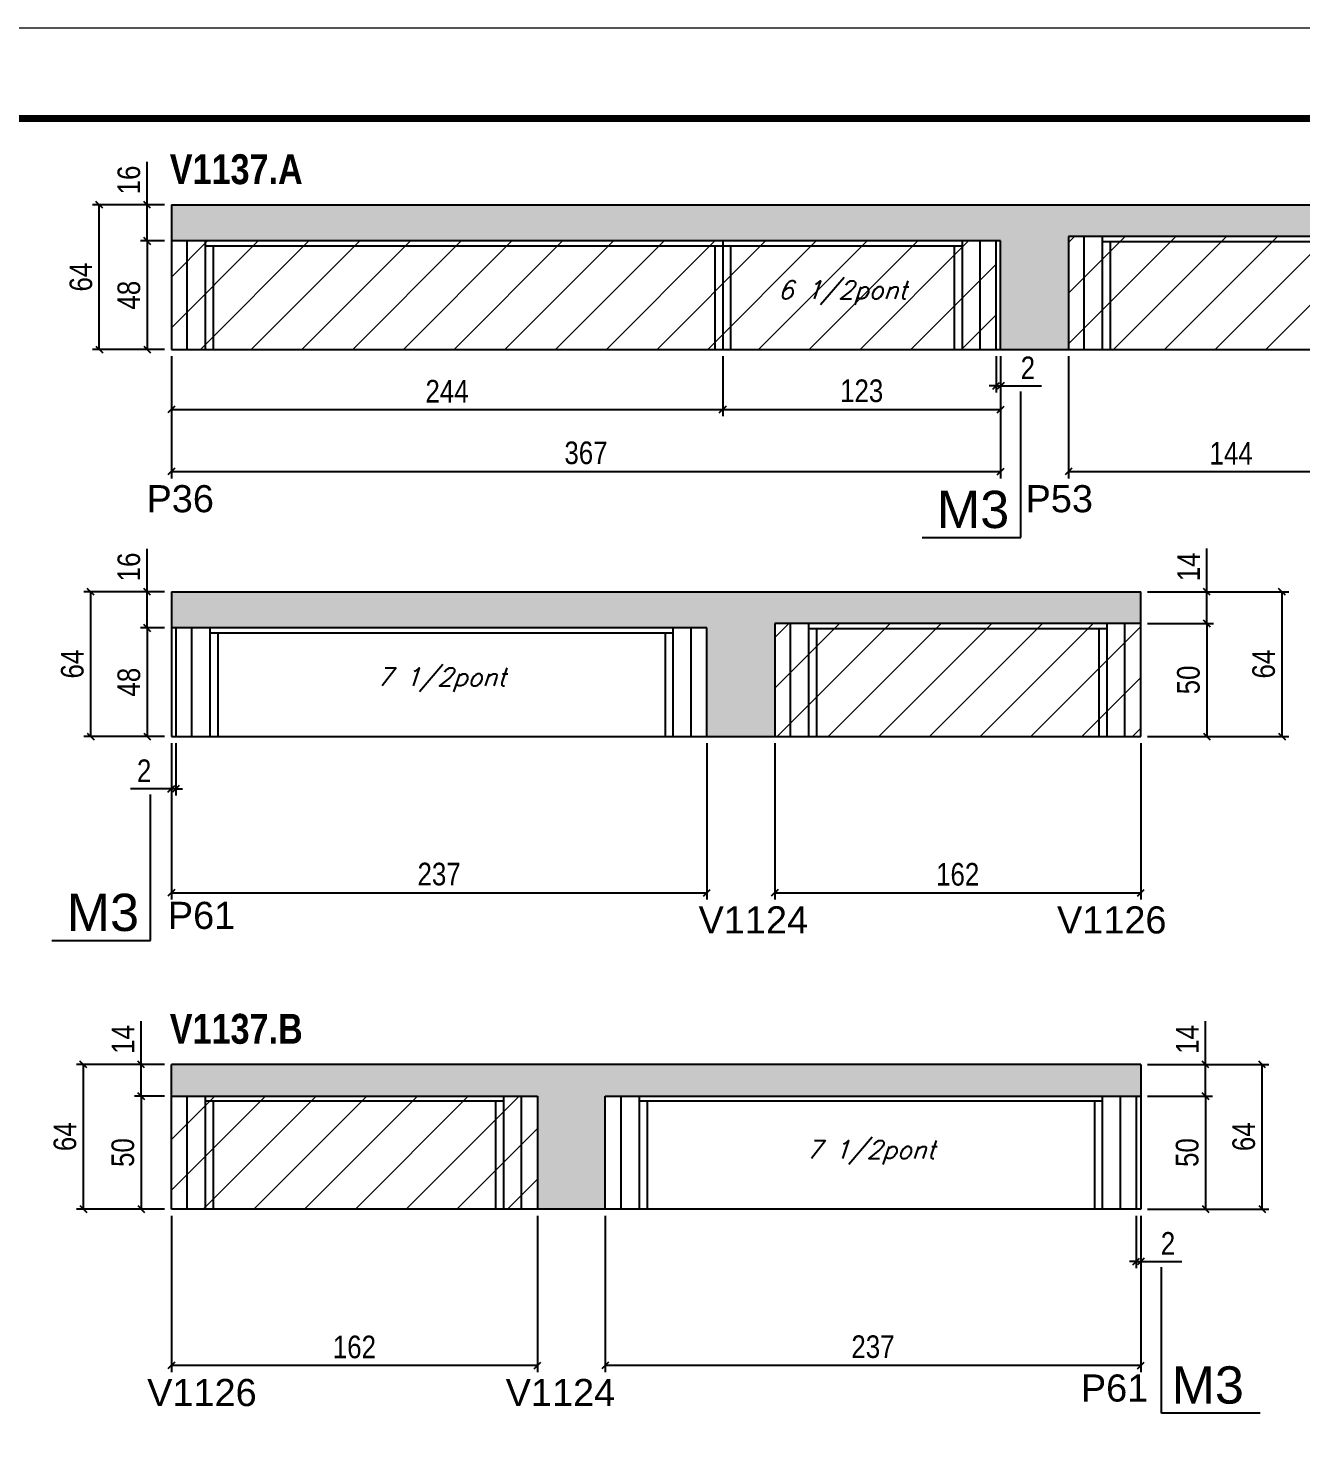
# Model space of a CAD drawing. Extents: x 3309 to 9563, y -2522 to 14608.
# Drawn here: x 3722 to 4285, y 7093 to 7716 of the extents above; entities that cross this region are included whole.
import ezdxf

# ---------------------------------------------------------------- set-up
doc = ezdxf.new("R2010")
doc.units = 0
doc.linetypes.add('DASHED', pattern=[0.75, 0.5, -0.25])
for name, color, linetype in [('5', 5, 'Continuous'), ('COTA', 241, 'Continuous'), ('NOMENCLATURA', 7, 'Continuous'), ('Painéis', 200, 'Continuous'), ('SARR_2.2x7', 40, 'Continuous'), ('SARR_3.5x7', 81, 'Continuous'), ('texto', 7, 'Continuous')]:
    doc.layers.add(name, color=color, linetype=linetype)
for name, color, linetype, lineweight in [('Folhas', 255, 'Continuous', 9), ('Hachura', 251, 'Continuous', 9), ('SARRAFO DE PRESSAO', 251, 'DASHED', 9)]:
    doc.layers.add(name, color=color, linetype=linetype, lineweight=lineweight)
doc.styles.add('COTA TECNICA', font='techl___.ttf', dxfattribs={"height": 10})
doc.styles.add('Romans', font='romans.shx')
doc.styles.get("Standard").update_dxf_attribs({"font": 'arial.ttf'})
doc.styles.add('TECNICA', font='techb___.ttf', dxfattribs={"height": 10})
doc.dimstyles.new('PAINEL', dxfattribs={"dimtxt": 10, "dimasz": 3, "dimexe": 3, "dimexo": 3, "dimgap": 3, "dimtad": 1, "dimdec": 1, "dimzin": 12, "dimdsep": 46, "dimtxsty": 'COTA TECNICA', "dimblk1": 'OBLIQUE', "dimblk2": 'OBLIQUE', "dimsah": 1, "dimcen": 0.9, "dimclrd": 4, "dimclre": 4, "dimclrt": 240, "dimadec": 1, "dimazin": 3, "dimtfac": 1, "dimtdec": 1, "dimtmove": 0, "dimatfit": 3, "dimfxl": 1, "dimtolj": 1, "dimtzin": 12, "dimarcsym": 0})
pattern_1 = [(50, (-1598.5, 0), (5.46554, -0.4781726), [0.5715, -6.2865]), (355, (-1598.5, 0), (-1.0573026, 5.7317054), [0.4572, -5.0292175]), (100.451445, (-1598.0445, -0.04), (4.4082374, 5.2535326), [0.4857003, -5.3427073]), (46.1842, (-1598.5, 1.524), (8.132371, -1.26127), [0.85725, -9.42975]), (96.63556, (-1597.822, 1.419), (7.122124, 7.422784), [0.728551, -8.014068]), (351.18415, (-1598.5, 1.524), (7.122124, 7.422784), [0.685799, -7.543792]), (21, (-1597.738, 1.143), (4.5484317, -3.067956), [0.5715, -6.2865]), (326, (-1597.738, 1.143), (1.854061, 5.525639), [0.4572, -5.0292]), (71.451445, (-1597.359, 0.8873), (6.4024926, 2.457683), [0.4857003, -5.342698]), (37.5, (-1598.5, 0), (0.0926581, 2.53665117), [0, -4.96824, 0, -5.1054, 0, -5.04825]), (7.5, (-1598.5, 0), (2.0045899, 3.00541724), [0, -2.91084, 0, -4.85394, 0, -1.92405]), (327.5, (-1600.1993, 0), (4.06771786, -0.1718623), [0, -1.905, 0, -5.9436, 0, -7.8867]), (317.5, (-1600.9613, 0), (4.4438754, 0.7627947), [0, -2.4765, 0, -3.94716, 0, -5.6007])]
pattern_2 = [(45, (-1598.5, 0), (-11.22532, 11.22532), [])]

# ---------------------------------------------------------------- blocks, each defined once
blk = doc.blocks.new('9999999999')
at = {"layer": 'Folhas'}
blk.add_lwpolyline([(98138.98, 34190.21), (99623.98, 34190.21), (99623.98, 35240.21), (98138.98, 35240.21)], close=True, dxfattribs=at)
at = {"layer": 'Folhas', "color": 30, "const_width": 3}
blk.add_lwpolyline([(98213.98, 34230.21), (99583.98, 34230.21), (99583.98, 35200.21), (98213.98, 35200.21)], close=True, dxfattribs=at)
blk = doc.blocks.new('_Oblique')
at = {"color": 0, "linetype": 'ByBlock', "lineweight": -2}
blk.add_line((-0.5, -0.5), (0.5, 0.5), dxfattribs=at)
blk = doc.blocks.new('*D860')
at = {"layer": 'COTA', "color": 4, "lineweight": -2, "transparency": 16777216}
for p, q in [((3785.1, 7571.22), (3785.1, 7517.15)), ((4152.1, 7571.22), (4152.1, 7517.15)), ((3785.1, 7520.15), (4152.1, 7520.15))]:
    blk.add_line(p, q, dxfattribs=at)
at = {"layer": 'Defpoints', "color": 0, "transparency": 16777216}
for p in [(3785.1, 7574.22), (4152.1, 7574.22), (4152.1, 7520.15)]:
    blk.add_point(p, dxfattribs=at)
at = {"layer": 'COTA', "color": 4, "lineweight": -2, "transparency": 16777216, "xscale": 3, "yscale": 3, "zscale": 3, "rotation": 180}
blk.add_blockref('_Oblique', (3785.1, 7520.15), dxfattribs=at)
at = {"layer": 'COTA', "color": 4, "lineweight": -2, "transparency": 16777216, "xscale": 3, "yscale": 3, "zscale": 3}
blk.add_blockref('_Oblique', (4152.1, 7520.15), dxfattribs=at)
at = {"layer": 'COTA', "color": 240, "transparency": 16777216, "insert": (3968.6, 7528.37), "char_height": 10, "attachment_point": 5, "style": 'COTA TECNICA'}
blk.add_mtext('\\A1;367', dxfattribs=at)
blk = doc.blocks.new('*D861')
at = {"layer": 'COTA', "color": 4, "lineweight": -2, "transparency": 16777216}
for p, q in [((4150.1, 7571.22), (4150.1, 7555.08)), ((4152.1, 7571.22), (4152.1, 7555.08)), ((4150.1, 7558.08), (4147.1, 7558.08)), ((4150.1, 7558.08), (4152.1, 7558.08)), ((4152.1, 7558.08), (4170.22, 7558.08))]:
    blk.add_line(p, q, dxfattribs=at)
at = {"layer": 'Defpoints', "color": 0, "transparency": 16777216}
for p in [(4150.1, 7574.22), (4152.1, 7574.22), (4152.1, 7558.08)]:
    blk.add_point(p, dxfattribs=at)
at = {"layer": 'COTA', "color": 4, "lineweight": -2, "transparency": 16777216, "xscale": 3, "yscale": 3, "zscale": 3}
blk.add_blockref('_Oblique', (4150.1, 7558.08), dxfattribs=at)
at = {"layer": 'COTA', "color": 4, "lineweight": -2, "transparency": 16777216, "xscale": 3, "yscale": 3, "zscale": 3, "rotation": 180}
blk.add_blockref('_Oblique', (4152.1, 7558.08), dxfattribs=at)
at = {"layer": 'COTA', "color": 240, "transparency": 16777216, "insert": (4164.16, 7566.08), "char_height": 10, "attachment_point": 5, "style": 'COTA TECNICA'}
blk.add_mtext('\\A1;2', dxfattribs=at)
blk = doc.blocks.new('*D862')
at = {"layer": 'COTA', "color": 4, "lineweight": -2, "transparency": 16777216}
for p, q in [((3785.1, 7571.22), (3785.1, 7544.63)), ((4029.1, 7571.22), (4029.1, 7544.63)), ((3785.1, 7547.63), (4029.1, 7547.63))]:
    blk.add_line(p, q, dxfattribs=at)
at = {"layer": 'Defpoints', "color": 0, "transparency": 16777216}
for p in [(3785.1, 7574.22), (4029.1, 7574.22), (4029.1, 7547.63)]:
    blk.add_point(p, dxfattribs=at)
at = {"layer": 'COTA', "color": 4, "lineweight": -2, "transparency": 16777216, "xscale": 3, "yscale": 3, "zscale": 3, "rotation": 180}
blk.add_blockref('_Oblique', (3785.1, 7547.63), dxfattribs=at)
at = {"layer": 'COTA', "color": 4, "lineweight": -2, "transparency": 16777216, "xscale": 3, "yscale": 3, "zscale": 3}
blk.add_blockref('_Oblique', (4029.1, 7547.63), dxfattribs=at)
at = {"layer": 'COTA', "color": 240, "transparency": 16777216, "insert": (3907.1, 7555.71), "char_height": 10, "attachment_point": 5, "style": 'COTA TECNICA'}
blk.add_mtext('\\A1;244', dxfattribs=at)
blk = doc.blocks.new('*D863')
at = {"layer": 'COTA', "color": 4, "lineweight": -2, "transparency": 16777216}
for p, q in [((4029.1, 7571.22), (4029.1, 7544.63)), ((4152.1, 7571.22), (4152.1, 7544.63)), ((4029.1, 7547.63), (4152.1, 7547.63))]:
    blk.add_line(p, q, dxfattribs=at)
at = {"layer": 'Defpoints', "color": 0, "transparency": 16777216}
for p in [(4029.1, 7574.22), (4152.1, 7574.22), (4152.1, 7547.63)]:
    blk.add_point(p, dxfattribs=at)
at = {"layer": 'COTA', "color": 4, "lineweight": -2, "transparency": 16777216, "xscale": 3, "yscale": 3, "zscale": 3, "rotation": 180}
blk.add_blockref('_Oblique', (4029.1, 7547.63), dxfattribs=at)
at = {"layer": 'COTA', "color": 4, "lineweight": -2, "transparency": 16777216, "xscale": 3, "yscale": 3, "zscale": 3}
blk.add_blockref('_Oblique', (4152.1, 7547.63), dxfattribs=at)
at = {"layer": 'COTA', "color": 240, "transparency": 16777216, "insert": (4090.6, 7555.85), "char_height": 10, "attachment_point": 5, "style": 'COTA TECNICA'}
blk.add_mtext('\\A1;123', dxfattribs=at)
blk = doc.blocks.new('*D880')
at = {"layer": 'COTA', "color": 4, "lineweight": -2, "transparency": 16777216}
for p, q in [((4182.1, 7571.22), (4182.1, 7517.15)), ((4326.1, 7571.22), (4326.1, 7517.15)), ((4182.1, 7520.15), (4326.1, 7520.15))]:
    blk.add_line(p, q, dxfattribs=at)
at = {"layer": 'Defpoints', "color": 0, "transparency": 16777216}
for p in [(4182.1, 7574.22), (4326.1, 7574.22), (4326.1, 7520.15)]:
    blk.add_point(p, dxfattribs=at)
at = {"layer": 'COTA', "color": 4, "lineweight": -2, "transparency": 16777216, "xscale": 3, "yscale": 3, "zscale": 3, "rotation": 180}
blk.add_blockref('_Oblique', (4182.1, 7520.15), dxfattribs=at)
at = {"layer": 'COTA', "color": 4, "lineweight": -2, "transparency": 16777216, "xscale": 3, "yscale": 3, "zscale": 3}
blk.add_blockref('_Oblique', (4326.1, 7520.15), dxfattribs=at)
at = {"layer": 'COTA', "color": 240, "transparency": 16777216, "insert": (4254.1, 7528.23), "char_height": 10, "attachment_point": 5, "style": 'COTA TECNICA'}
blk.add_mtext('\\A1;144', dxfattribs=at)
blk = doc.blocks.new('*D891')
at = {"layer": 'COTA', "color": 4, "lineweight": -2, "transparency": 16777216}
for p, q in [((3774.43, 7638.22), (3774.43, 7657.23)), ((3782.1, 7638.22), (3771.43, 7638.22)), ((3774.43, 7622.22), (3774.43, 7638.22)), ((3782.1, 7622.22), (3771.43, 7622.22))]:
    blk.add_line(p, q, dxfattribs=at)
at = {"layer": 'Defpoints', "color": 0, "transparency": 16777216}
for p in [(3774.43, 7638.22), (3785.1, 7638.22), (3785.1, 7622.22)]:
    blk.add_point(p, dxfattribs=at)
at = {"layer": 'COTA', "color": 4, "lineweight": -2, "transparency": 16777216, "xscale": 3, "yscale": 3, "zscale": 3}
for p, rotation in [((3774.43, 7638.22), 90), ((3774.43, 7622.22), 270)]:
    blk.add_blockref('_Oblique', p, dxfattribs=dict(at, rotation=rotation))
at = {"layer": 'COTA', "color": 240, "transparency": 16777216, "insert": (3766.33, 7649.22), "char_height": 10, "attachment_point": 5, "rotation": 90, "style": 'COTA TECNICA'}
blk.add_mtext('\\A1;16', dxfattribs=at)
blk = doc.blocks.new('*D898')
at = {"layer": 'COTA', "color": 4, "lineweight": -2, "transparency": 16777216}
for p, q in [((4052.1, 7399.92), (4052.1, 7330.71)), ((4214.1, 7399.92), (4214.1, 7330.71)), ((4052.1, 7333.71), (4214.1, 7333.71))]:
    blk.add_line(p, q, dxfattribs=at)
at = {"layer": 'Defpoints', "color": 0, "transparency": 16777216}
for p in [(4052.1, 7402.92), (4214.1, 7402.92), (4214.1, 7333.71)]:
    blk.add_point(p, dxfattribs=at)
at = {"layer": 'COTA', "color": 4, "lineweight": -2, "transparency": 16777216, "xscale": 3, "yscale": 3, "zscale": 3, "rotation": 180}
blk.add_blockref('_Oblique', (4052.1, 7333.71), dxfattribs=at)
at = {"layer": 'COTA', "color": 4, "lineweight": -2, "transparency": 16777216, "xscale": 3, "yscale": 3, "zscale": 3}
blk.add_blockref('_Oblique', (4214.1, 7333.71), dxfattribs=at)
at = {"layer": 'COTA', "color": 240, "transparency": 16777216, "insert": (4133.1, 7341.81), "char_height": 10, "attachment_point": 5, "style": 'COTA TECNICA'}
blk.add_mtext('\\A1;162', dxfattribs=at)
blk = doc.blocks.new('*D3010')
at = {"layer": 'COTA', "color": 4, "lineweight": -2, "transparency": 16777216}
for p, q in [((3782.1, 7622.22), (3771.43, 7622.22)), ((3774.43, 7622.22), (3774.43, 7574.22)), ((3782.1, 7574.22), (3771.43, 7574.22))]:
    blk.add_line(p, q, dxfattribs=at)
at = {"layer": 'Defpoints', "color": 0, "transparency": 16777216}
for p in [(3785.1, 7622.22), (3774.43, 7574.22), (3785.1, 7574.22)]:
    blk.add_point(p, dxfattribs=at)
at = {"layer": 'COTA', "color": 4, "lineweight": -2, "transparency": 16777216, "xscale": 3, "yscale": 3, "zscale": 3}
for p, rotation in [((3774.43, 7622.22), 90), ((3774.43, 7574.22), 270)]:
    blk.add_blockref('_Oblique', p, dxfattribs=dict(at, rotation=rotation))
at = {"layer": 'COTA', "color": 240, "transparency": 16777216, "insert": (3766.33, 7598.22), "char_height": 10, "attachment_point": 5, "rotation": 90, "style": 'COTA TECNICA'}
blk.add_mtext('\\A1;48', dxfattribs=at)
blk = doc.blocks.new('*D3011')
at = {"layer": 'COTA', "color": 4, "lineweight": -2, "transparency": 16777216}
for p, q in [((3785.1, 7399.92), (3785.1, 7330.71)), ((4022.1, 7399.92), (4022.1, 7330.71)), ((3785.1, 7333.71), (4022.1, 7333.71))]:
    blk.add_line(p, q, dxfattribs=at)
at = {"layer": 'Defpoints', "color": 0, "transparency": 16777216}
for p in [(3785.1, 7402.92), (4022.1, 7402.92), (4022.1, 7333.71)]:
    blk.add_point(p, dxfattribs=at)
at = {"layer": 'COTA', "color": 4, "lineweight": -2, "transparency": 16777216, "xscale": 3, "yscale": 3, "zscale": 3, "rotation": 180}
blk.add_blockref('_Oblique', (3785.1, 7333.71), dxfattribs=at)
at = {"layer": 'COTA', "color": 4, "lineweight": -2, "transparency": 16777216, "xscale": 3, "yscale": 3, "zscale": 3}
blk.add_blockref('_Oblique', (4022.1, 7333.71), dxfattribs=at)
at = {"layer": 'COTA', "color": 240, "transparency": 16777216, "insert": (3903.6, 7341.93), "char_height": 10, "attachment_point": 5, "style": 'COTA TECNICA'}
blk.add_mtext('\\A1;237', dxfattribs=at)
blk = doc.blocks.new('*D3013')
at = {"layer": 'COTA', "color": 4, "lineweight": -2, "transparency": 16777216}
for p, q in [((3782.1, 7450.92), (3771.43, 7450.92)), ((3774.43, 7450.92), (3774.43, 7402.92)), ((3782.1, 7402.92), (3771.43, 7402.92))]:
    blk.add_line(p, q, dxfattribs=at)
at = {"layer": 'Defpoints', "color": 0, "transparency": 16777216}
for p in [(3785.1, 7450.92), (3774.43, 7402.92), (3785.1, 7402.92)]:
    blk.add_point(p, dxfattribs=at)
at = {"layer": 'COTA', "color": 4, "lineweight": -2, "transparency": 16777216, "xscale": 3, "yscale": 3, "zscale": 3}
for p, rotation in [((3774.43, 7450.92), 90), ((3774.43, 7402.92), 270)]:
    blk.add_blockref('_Oblique', p, dxfattribs=dict(at, rotation=rotation))
at = {"layer": 'COTA', "color": 240, "transparency": 16777216, "insert": (3766.33, 7426.92), "char_height": 10, "attachment_point": 5, "rotation": 90, "style": 'COTA TECNICA'}
blk.add_mtext('\\A1;48', dxfattribs=at)
blk = doc.blocks.new('*D3014')
at = {"layer": 'COTA', "color": 4, "lineweight": -2, "transparency": 16777216}
for p, q in [((3774.43, 7466.92), (3774.43, 7485.93)), ((3782.1, 7466.92), (3771.43, 7466.92)), ((3774.43, 7450.92), (3774.43, 7466.92)), ((3782.1, 7450.92), (3771.43, 7450.92))]:
    blk.add_line(p, q, dxfattribs=at)
at = {"layer": 'Defpoints', "color": 0, "transparency": 16777216}
for p in [(3774.43, 7466.92), (3785.1, 7466.92), (3785.1, 7450.92)]:
    blk.add_point(p, dxfattribs=at)
at = {"layer": 'COTA', "color": 4, "lineweight": -2, "transparency": 16777216, "xscale": 3, "yscale": 3, "zscale": 3}
for p, rotation in [((3774.43, 7466.92), 90), ((3774.43, 7450.92), 270)]:
    blk.add_blockref('_Oblique', p, dxfattribs=dict(at, rotation=rotation))
at = {"layer": 'COTA', "color": 240, "transparency": 16777216, "insert": (3766.33, 7477.93), "char_height": 10, "attachment_point": 5, "rotation": 90, "style": 'COTA TECNICA'}
blk.add_mtext('\\A1;16', dxfattribs=at)
blk = doc.blocks.new('*D3015')
at = {"layer": 'COTA', "color": 4, "lineweight": -2, "transparency": 16777216}
for p, q in [((3782.1, 7638.22), (3750.22, 7638.22)), ((3753.22, 7574.22), (3753.22, 7638.22)), ((3782.1, 7574.22), (3750.22, 7574.22))]:
    blk.add_line(p, q, dxfattribs=at)
at = {"layer": 'Defpoints', "color": 0, "transparency": 16777216}
for p in [(3753.22, 7638.22), (3785.1, 7638.22), (3785.1, 7574.22)]:
    blk.add_point(p, dxfattribs=at)
at = {"layer": 'COTA', "color": 4, "lineweight": -2, "transparency": 16777216, "xscale": 3, "yscale": 3, "zscale": 3}
for p, rotation in [((3753.22, 7638.22), 90), ((3753.22, 7574.22), 270)]:
    blk.add_blockref('_Oblique', p, dxfattribs=dict(at, rotation=rotation))
at = {"layer": 'COTA', "color": 240, "transparency": 16777216, "insert": (3745.12, 7606.22), "char_height": 10, "attachment_point": 5, "rotation": 90, "style": 'COTA TECNICA'}
blk.add_mtext('\\A1;64', dxfattribs=at)
blk = doc.blocks.new('*D3016')
at = {"layer": 'COTA', "color": 4, "lineweight": -2, "transparency": 16777216}
for p, q in [((3782.1, 7466.92), (3746.41, 7466.92)), ((3749.41, 7402.92), (3749.41, 7466.92)), ((3782.1, 7402.92), (3746.41, 7402.92))]:
    blk.add_line(p, q, dxfattribs=at)
at = {"layer": 'Defpoints', "color": 0, "transparency": 16777216}
for p in [(3749.41, 7466.92), (3785.1, 7466.92), (3785.1, 7402.92)]:
    blk.add_point(p, dxfattribs=at)
at = {"layer": 'COTA', "color": 4, "lineweight": -2, "transparency": 16777216, "xscale": 3, "yscale": 3, "zscale": 3}
for p, rotation in [((3749.41, 7466.92), 90), ((3749.41, 7402.92), 270)]:
    blk.add_blockref('_Oblique', p, dxfattribs=dict(at, rotation=rotation))
at = {"layer": 'COTA', "color": 240, "transparency": 16777216, "insert": (3741.31, 7434.92), "char_height": 10, "attachment_point": 5, "rotation": 90, "style": 'COTA TECNICA'}
blk.add_mtext('\\A1;64', dxfattribs=at)
blk = doc.blocks.new('*D3017')
at = {"layer": 'COTA', "color": 4, "lineweight": -2, "transparency": 16777216}
for p, q in [((3785.1, 7399.92), (3785.1, 7376.72)), ((3787.1, 7399.92), (3787.1, 7376.72)), ((3785.1, 7379.72), (3766.99, 7379.72)), ((3787.1, 7379.72), (3785.1, 7379.72)), ((3787.1, 7379.72), (3790.1, 7379.72))]:
    blk.add_line(p, q, dxfattribs=at)
at = {"layer": 'Defpoints', "color": 0, "transparency": 16777216}
for p in [(3785.1, 7402.92), (3787.1, 7402.92), (3785.1, 7379.72)]:
    blk.add_point(p, dxfattribs=at)
at = {"layer": 'COTA', "color": 4, "lineweight": -2, "transparency": 16777216, "xscale": 3, "yscale": 3, "zscale": 3}
blk.add_blockref('_Oblique', (3785.1, 7379.72), dxfattribs=at)
at = {"layer": 'COTA', "color": 4, "lineweight": -2, "transparency": 16777216, "xscale": 3, "yscale": 3, "zscale": 3, "rotation": 180}
blk.add_blockref('_Oblique', (3787.1, 7379.72), dxfattribs=at)
at = {"layer": 'COTA', "color": 240, "transparency": 16777216, "insert": (3773.05, 7387.72), "char_height": 10, "attachment_point": 5, "style": 'COTA TECNICA'}
blk.add_mtext('\\A1;2', dxfattribs=at)
blk = doc.blocks.new('*D3018')
at = {"layer": 'COTA', "color": 4, "lineweight": -2, "transparency": 16777216}
for p, q in [((4217.1, 7452.92), (4246.36, 7452.92)), ((4243.36, 7452.92), (4243.36, 7402.92)), ((4217.1, 7402.92), (4246.36, 7402.92))]:
    blk.add_line(p, q, dxfattribs=at)
at = {"layer": 'Defpoints', "color": 0, "transparency": 16777216}
for p in [(4214.1, 7452.92), (4214.1, 7402.92), (4243.36, 7402.92)]:
    blk.add_point(p, dxfattribs=at)
at = {"layer": 'COTA', "color": 4, "lineweight": -2, "transparency": 16777216, "xscale": 3, "yscale": 3, "zscale": 3}
for p, rotation in [((4243.36, 7452.92), 90), ((4243.36, 7402.92), 270)]:
    blk.add_blockref('_Oblique', p, dxfattribs=dict(at, rotation=rotation))
at = {"layer": 'COTA', "color": 240, "transparency": 16777216, "insert": (4235.25, 7427.92), "char_height": 10, "attachment_point": 5, "rotation": 90, "style": 'COTA TECNICA'}
blk.add_mtext('\\A1;50', dxfattribs=at)
blk = doc.blocks.new('*D3019')
at = {"layer": 'COTA', "color": 4, "lineweight": -2, "transparency": 16777216}
for p, q in [((4243.36, 7466.92), (4243.36, 7486.04)), ((4217.1, 7466.92), (4246.36, 7466.92)), ((4243.36, 7452.92), (4243.36, 7466.92)), ((4217.1, 7452.92), (4246.36, 7452.92))]:
    blk.add_line(p, q, dxfattribs=at)
at = {"layer": 'Defpoints', "color": 0, "transparency": 16777216}
for p in [(4214.1, 7466.92), (4243.36, 7466.92), (4214.1, 7452.92)]:
    blk.add_point(p, dxfattribs=at)
at = {"layer": 'COTA', "color": 4, "lineweight": -2, "transparency": 16777216, "xscale": 3, "yscale": 3, "zscale": 3}
for p, rotation in [((4243.36, 7466.92), 90), ((4243.36, 7452.92), 270)]:
    blk.add_blockref('_Oblique', p, dxfattribs=dict(at, rotation=rotation))
at = {"layer": 'COTA', "color": 240, "transparency": 16777216, "insert": (4235.29, 7477.98), "char_height": 10, "attachment_point": 5, "rotation": 90, "style": 'COTA TECNICA'}
blk.add_mtext('\\A1;14', dxfattribs=at)
blk = doc.blocks.new('*D3020')
at = {"layer": 'COTA', "color": 4, "lineweight": -2, "transparency": 16777216}
for p, q in [((4217.1, 7466.92), (4279.64, 7466.92)), ((4276.64, 7402.92), (4276.64, 7466.92)), ((4217.1, 7402.92), (4279.64, 7402.92))]:
    blk.add_line(p, q, dxfattribs=at)
at = {"layer": 'Defpoints', "color": 0, "transparency": 16777216}
for p in [(4214.1, 7466.92), (4276.64, 7466.92), (4214.1, 7402.92)]:
    blk.add_point(p, dxfattribs=at)
at = {"layer": 'COTA', "color": 4, "lineweight": -2, "transparency": 16777216, "xscale": 3, "yscale": 3, "zscale": 3}
for p, rotation in [((4276.64, 7466.92), 90), ((4276.64, 7402.92), 270)]:
    blk.add_blockref('_Oblique', p, dxfattribs=dict(at, rotation=rotation))
at = {"layer": 'COTA', "color": 240, "transparency": 16777216, "insert": (4268.54, 7434.92), "char_height": 10, "attachment_point": 5, "rotation": 90, "style": 'COTA TECNICA'}
blk.add_mtext('\\A1;64', dxfattribs=at)
blk = doc.blocks.new('*D3021')
at = {"layer": 'COTA', "color": 4, "lineweight": -2, "transparency": 16777216}
for p, q in [((3785.1, 7190.72), (3785.1, 7121.51)), ((3947.1, 7190.72), (3947.1, 7121.51)), ((3947.1, 7124.51), (3785.1, 7124.51))]:
    blk.add_line(p, q, dxfattribs=at)
at = {"layer": 'Defpoints', "color": 0, "transparency": 16777216}
for p in [(3785.1, 7193.72), (3947.1, 7193.72), (3785.1, 7124.51)]:
    blk.add_point(p, dxfattribs=at)
at = {"layer": 'COTA', "color": 4, "lineweight": -2, "transparency": 16777216, "xscale": 3, "yscale": 3, "zscale": 3, "rotation": 180}
blk.add_blockref('_Oblique', (3785.1, 7124.51), dxfattribs=at)
at = {"layer": 'COTA', "color": 4, "lineweight": -2, "transparency": 16777216, "xscale": 3, "yscale": 3, "zscale": 3}
blk.add_blockref('_Oblique', (3947.1, 7124.51), dxfattribs=at)
at = {"layer": 'COTA', "color": 240, "transparency": 16777216, "insert": (3866.1, 7132.61), "char_height": 10, "attachment_point": 5, "style": 'COTA TECNICA'}
blk.add_mtext('\\A1;162', dxfattribs=at)
blk = doc.blocks.new('*D3028')
at = {"layer": 'COTA', "color": 4, "lineweight": -2, "transparency": 16777216}
for p, q in [((3977.1, 7190.72), (3977.1, 7121.51)), ((4214.1, 7190.72), (4214.1, 7121.51)), ((4214.1, 7124.51), (3977.1, 7124.51))]:
    blk.add_line(p, q, dxfattribs=at)
at = {"layer": 'Defpoints', "color": 0, "transparency": 16777216}
for p in [(3977.1, 7193.72), (4214.1, 7193.72), (3977.1, 7124.51)]:
    blk.add_point(p, dxfattribs=at)
at = {"layer": 'COTA', "color": 4, "lineweight": -2, "transparency": 16777216, "xscale": 3, "yscale": 3, "zscale": 3, "rotation": 180}
blk.add_blockref('_Oblique', (3977.1, 7124.51), dxfattribs=at)
at = {"layer": 'COTA', "color": 4, "lineweight": -2, "transparency": 16777216, "xscale": 3, "yscale": 3, "zscale": 3}
blk.add_blockref('_Oblique', (4214.1, 7124.51), dxfattribs=at)
at = {"layer": 'COTA', "color": 240, "transparency": 16777216, "insert": (4095.6, 7132.73), "char_height": 10, "attachment_point": 5, "style": 'COTA TECNICA'}
blk.add_mtext('\\A1;237', dxfattribs=at)
blk = doc.blocks.new('*D3022')
at = {"layer": 'COTA', "color": 4, "lineweight": -2, "transparency": 16777216}
for p, q in [((4217.1, 7243.72), (4245.81, 7243.72)), ((4242.81, 7243.72), (4242.81, 7193.72)), ((4217.1, 7193.72), (4245.81, 7193.72))]:
    blk.add_line(p, q, dxfattribs=at)
at = {"layer": 'Defpoints', "color": 0, "transparency": 16777216}
for p in [(4214.1, 7243.72), (4214.1, 7193.72), (4242.81, 7193.72)]:
    blk.add_point(p, dxfattribs=at)
at = {"layer": 'COTA', "color": 4, "lineweight": -2, "transparency": 16777216, "xscale": 3, "yscale": 3, "zscale": 3}
for p, rotation in [((4242.81, 7243.72), 90), ((4242.81, 7193.72), 270)]:
    blk.add_blockref('_Oblique', p, dxfattribs=dict(at, rotation=rotation))
at = {"layer": 'COTA', "color": 240, "transparency": 16777216, "insert": (4234.7, 7218.72), "char_height": 10, "attachment_point": 5, "rotation": 90, "style": 'COTA TECNICA'}
blk.add_mtext('\\A1;50', dxfattribs=at)
blk = doc.blocks.new('*D3023')
at = {"layer": 'COTA', "color": 4, "lineweight": -2, "transparency": 16777216}
for p, q in [((4242.81, 7257.72), (4242.81, 7276.84)), ((4217.1, 7257.72), (4245.81, 7257.72)), ((4242.81, 7243.72), (4242.81, 7257.72)), ((4217.1, 7243.72), (4245.81, 7243.72))]:
    blk.add_line(p, q, dxfattribs=at)
at = {"layer": 'Defpoints', "color": 0, "transparency": 16777216}
for p in [(4214.1, 7257.72), (4242.81, 7257.72), (4214.1, 7243.72)]:
    blk.add_point(p, dxfattribs=at)
at = {"layer": 'COTA', "color": 4, "lineweight": -2, "transparency": 16777216, "xscale": 3, "yscale": 3, "zscale": 3}
for p, rotation in [((4242.81, 7257.72), 90), ((4242.81, 7243.72), 270)]:
    blk.add_blockref('_Oblique', p, dxfattribs=dict(at, rotation=rotation))
at = {"layer": 'COTA', "color": 240, "transparency": 16777216, "insert": (4234.74, 7268.78), "char_height": 10, "attachment_point": 5, "rotation": 90, "style": 'COTA TECNICA'}
blk.add_mtext('\\A1;14', dxfattribs=at)
blk = doc.blocks.new('*D3024')
at = {"layer": 'COTA', "color": 4, "lineweight": -2, "transparency": 16777216}
for p, q in [((4217.1, 7257.72), (4270.83, 7257.72)), ((4267.83, 7193.72), (4267.83, 7257.72)), ((4217.1, 7193.72), (4270.83, 7193.72))]:
    blk.add_line(p, q, dxfattribs=at)
at = {"layer": 'Defpoints', "color": 0, "transparency": 16777216}
for p in [(4214.1, 7257.72), (4267.83, 7257.72), (4214.1, 7193.72)]:
    blk.add_point(p, dxfattribs=at)
at = {"layer": 'COTA', "color": 4, "lineweight": -2, "transparency": 16777216, "xscale": 3, "yscale": 3, "zscale": 3}
for p, rotation in [((4267.83, 7257.72), 90), ((4267.83, 7193.72), 270)]:
    blk.add_blockref('_Oblique', p, dxfattribs=dict(at, rotation=rotation))
at = {"layer": 'COTA', "color": 240, "transparency": 16777216, "insert": (4259.73, 7225.72), "char_height": 10, "attachment_point": 5, "rotation": 90, "style": 'COTA TECNICA'}
blk.add_mtext('\\A1;64', dxfattribs=at)
blk = doc.blocks.new('*D3030')
at = {"layer": 'COTA', "color": 4, "lineweight": -2, "transparency": 16777216}
for p, q in [((4212.1, 7190.72), (4212.1, 7167.52)), ((4214.1, 7190.72), (4214.1, 7167.52)), ((4212.1, 7170.52), (4209.1, 7170.52)), ((4212.1, 7170.52), (4214.1, 7170.52)), ((4214.1, 7170.52), (4232.22, 7170.52))]:
    blk.add_line(p, q, dxfattribs=at)
at = {"layer": 'Defpoints', "color": 0, "transparency": 16777216}
for p in [(4212.1, 7193.72), (4214.1, 7193.72), (4214.1, 7170.52)]:
    blk.add_point(p, dxfattribs=at)
at = {"layer": 'COTA', "color": 4, "lineweight": -2, "transparency": 16777216, "xscale": 3, "yscale": 3, "zscale": 3}
blk.add_blockref('_Oblique', (4212.1, 7170.52), dxfattribs=at)
at = {"layer": 'COTA', "color": 4, "lineweight": -2, "transparency": 16777216, "xscale": 3, "yscale": 3, "zscale": 3, "rotation": 180}
blk.add_blockref('_Oblique', (4214.1, 7170.52), dxfattribs=at)
at = {"layer": 'COTA', "color": 240, "transparency": 16777216, "insert": (4226.16, 7178.52), "char_height": 10, "attachment_point": 5, "style": 'COTA TECNICA'}
blk.add_mtext('\\A1;2', dxfattribs=at)
blk = doc.blocks.new('*D3025')
at = {"layer": 'COTA', "color": 4, "lineweight": -2, "transparency": 16777216}
for p, q in [((3782.1, 7243.72), (3768.77, 7243.72)), ((3771.77, 7243.72), (3771.77, 7193.72)), ((3782.1, 7193.72), (3768.77, 7193.72))]:
    blk.add_line(p, q, dxfattribs=at)
at = {"layer": 'Defpoints', "color": 0, "transparency": 16777216}
for p in [(3785.1, 7243.72), (3771.77, 7193.72), (3785.1, 7193.72)]:
    blk.add_point(p, dxfattribs=at)
at = {"layer": 'COTA', "color": 4, "lineweight": -2, "transparency": 16777216, "xscale": 3, "yscale": 3, "zscale": 3}
for p, rotation in [((3771.77, 7243.72), 90), ((3771.77, 7193.72), 270)]:
    blk.add_blockref('_Oblique', p, dxfattribs=dict(at, rotation=rotation))
at = {"layer": 'COTA', "color": 240, "transparency": 16777216, "insert": (3763.66, 7218.72), "char_height": 10, "attachment_point": 5, "rotation": 90, "style": 'COTA TECNICA'}
blk.add_mtext('\\A1;50', dxfattribs=at)
blk = doc.blocks.new('*D3026')
at = {"layer": 'COTA', "color": 4, "lineweight": -2, "transparency": 16777216}
for p, q in [((3771.77, 7257.72), (3771.77, 7276.84)), ((3782.1, 7257.72), (3768.77, 7257.72)), ((3771.77, 7243.72), (3771.77, 7257.72)), ((3782.1, 7243.72), (3768.77, 7243.72))]:
    blk.add_line(p, q, dxfattribs=at)
at = {"layer": 'Defpoints', "color": 0, "transparency": 16777216}
for p in [(3771.77, 7257.72), (3785.1, 7257.72), (3785.1, 7243.72)]:
    blk.add_point(p, dxfattribs=at)
at = {"layer": 'COTA', "color": 4, "lineweight": -2, "transparency": 16777216, "xscale": 3, "yscale": 3, "zscale": 3}
for p, rotation in [((3771.77, 7257.72), 90), ((3771.77, 7243.72), 270)]:
    blk.add_blockref('_Oblique', p, dxfattribs=dict(at, rotation=rotation))
at = {"layer": 'COTA', "color": 240, "transparency": 16777216, "insert": (3763.7, 7268.78), "char_height": 10, "attachment_point": 5, "rotation": 90, "style": 'COTA TECNICA'}
blk.add_mtext('\\A1;14', dxfattribs=at)
blk = doc.blocks.new('*D3027')
at = {"layer": 'COTA', "color": 4, "lineweight": -2, "transparency": 16777216}
for p, q in [((3782.1, 7257.72), (3743.15, 7257.72)), ((3746.15, 7193.72), (3746.15, 7257.72)), ((3782.1, 7193.72), (3743.15, 7193.72))]:
    blk.add_line(p, q, dxfattribs=at)
at = {"layer": 'Defpoints', "color": 0, "transparency": 16777216}
for p in [(3746.15, 7257.72), (3785.1, 7257.72), (3785.1, 7193.72)]:
    blk.add_point(p, dxfattribs=at)
at = {"layer": 'COTA', "color": 4, "lineweight": -2, "transparency": 16777216, "xscale": 3, "yscale": 3, "zscale": 3}
for p, rotation in [((3746.15, 7257.72), 90), ((3746.15, 7193.72), 270)]:
    blk.add_blockref('_Oblique', p, dxfattribs=dict(at, rotation=rotation))
at = {"layer": 'COTA', "color": 240, "transparency": 16777216, "insert": (3738.05, 7225.72), "char_height": 10, "attachment_point": 5, "rotation": 90, "style": 'COTA TECNICA'}
blk.add_mtext('\\A1;64', dxfattribs=at)

msp = doc.modelspace()

# ---------------------------------------------------------------- hatches: boundary and pattern name
at = {"layer": 'COTA'}
h = msp.add_hatch(dxfattribs=at)
h.set_pattern_fill('AR-CONC', color=256, scale=0.03)
h.set_pattern_definition(pattern_1)
h.paths.add_polyline_path([(4152.1, 7574.22), (4182.1, 7574.22), (4182.1, 7624.22), (4326.1, 7624.22), (4326.1, 7574.22), (4356.1, 7574.22), (4356.1, 7622.22), (4407.1, 7622.22), (4407.1, 7638.22), (3785.1, 7638.22), (3785.1, 7622.22), (4152.1, 7622.22)])
h = msp.add_hatch(dxfattribs=at)
h.set_pattern_fill('AR-CONC', color=256, scale=0.03)
h.set_pattern_definition(pattern_1)
h.paths.add_polyline_path([(4052.1, 7452.92), (4214.1, 7452.92), (4214.1, 7466.92), (3785.1, 7466.92), (3785.1, 7450.92), (4022.1, 7450.92), (4022.1, 7402.92), (4052.1, 7402.92)])
h = msp.add_hatch(dxfattribs=at)
h.set_pattern_fill('AR-CONC', color=256, scale=0.03)
h.set_pattern_definition([(50, (-1598.5, -209.201), (5.46554, -0.4781726), [0.5715, -6.2865]), (355, (-1598.5, -209.201), (-1.0573026, 5.7317054), [0.4572, -5.0292175]), (100.451445, (-1598.0445, -209.241), (4.4082374, 5.2535326), [0.4857003, -5.3427073]), (46.1842, (-1598.5, -207.677), (8.132371, -1.26127), [0.85725, -9.42975]), (96.63556, (-1597.822, -207.782), (7.122124, 7.422784), [0.728551, -8.014068]), (351.18415, (-1598.5, -207.677), (7.122124, 7.422784), [0.685799, -7.543792]), (21, (-1597.738, -208.058), (4.5484317, -3.067956), [0.5715, -6.2865]), (326, (-1597.738, -208.058), (1.854061, 5.525639), [0.4572, -5.0292]), (71.451445, (-1597.359, -208.314), (6.4024926, 2.457683), [0.4857003, -5.342698]), (37.5, (-1598.5, -209.2012), (0.0926581, 2.53665117), [0, -4.96824, 0, -5.1054, 0, -5.04825]), (7.5, (-1598.5, -209.2012), (2.0045899, 3.00541724), [0, -2.91084, 0, -4.85394, 0, -1.92405]), (327.5, (-1600.1993, -209.2012), (4.06771786, -0.1718623), [0, -1.905, 0, -5.9436, 0, -7.8867]), (317.5, (-1600.9613, -209.2012), (4.4438754, 0.7627947), [0, -2.4765, 0, -3.94716, 0, -5.6007])])
h.paths.add_polyline_path([(3947.1, 7193.72), (3977.1, 7193.72), (3977.1, 7243.72), (4214.1, 7243.72), (4214.1, 7257.72), (3785.1, 7257.72), (3785.1, 7243.72), (3947.1, 7243.72)])
at = {"layer": 'Hachura', "linetype": 'ByBlock'}
h = msp.add_hatch(dxfattribs=at)
h.set_pattern_fill('ANSI31', color=256, scale=5)
h.set_pattern_definition(pattern_2)
h.paths.add_polyline_path([(4029.1, 7622.22), (3785.1, 7622.22), (3785.1, 7574.22), (4029.1, 7574.22)])
h.paths.add_polyline_path([(4150.1, 7622.22), (4029.1, 7622.22), (4029.1, 7574.22), (4150.1, 7574.22)])
h.paths.add_polyline_path([(4326.1, 7624.22), (4182.1, 7624.22), (4182.1, 7574.22), (4326.1, 7574.22)])
h.paths.add_polyline_path([(4405.1, 7622.22), (4356.1, 7622.22), (4356.1, 7574.22), (4405.1, 7574.22)])
h = msp.add_hatch(dxfattribs=at)
h.set_pattern_fill('ANSI31', color=256, scale=5)
h.set_pattern_definition(pattern_2)
h.paths.add_polyline_path([(4052.1, 7452.92), (4052.1, 7402.92), (4214.1, 7402.92), (4214.1, 7452.92)])
h = msp.add_hatch(dxfattribs=at)
h.set_pattern_fill('ANSI31', color=256, scale=5)
h.set_pattern_definition(pattern_2)
h.paths.add_polyline_path([(3947.1, 7193.72), (3947.1, 7243.72), (3785.1, 7243.72), (3785.1, 7193.72)])

# ---------------------------------------------------------------- linework, layer by layer
at = {"layer": 'COTA'}
for p, q in [((3785.1, 7638.22), (3785.1, 7622.22)), ((3785.1, 7638.22), (4407.1, 7638.22)), ((4152.1, 7574.22), (4182.1, 7574.22)), ((3785.1, 7466.92), (3785.1, 7450.92)), ((3785.1, 7466.92), (4214.1, 7466.92)), ((4214.1, 7452.92), (4214.1, 7466.92)), ((4022.1, 7402.92), (4052.1, 7402.92)), ((4214.1, 7257.72), (3785.1, 7257.72)), ((3785.1, 7243.72), (3785.1, 7257.72)), ((4214.1, 7257.72), (4214.1, 7243.72)), ((3977.1, 7193.72), (3947.1, 7193.72))]:
    msp.add_line(p, q, dxfattribs=at)
at = {"layer": 'NOMENCLATURA', "linetype": 'Continuous'}
for p, q in [((4161.02, 7490.95), (4161.02, 7555.57)), ((4117.32, 7490.95), (4161.02, 7490.95)), ((3775.91, 7312.59), (3775.91, 7377.21)), ((3732.21, 7312.59), (3775.91, 7312.59)), ((4223.3, 7103.39), (4223.3, 7168.01)), ((4267, 7103.39), (4223.3, 7103.39))]:
    msp.add_line(p, q, dxfattribs=at)
at = {"layer": 'Painéis', "linetype": 'ByBlock'}
for p, q in [((4152.1, 7622.22), (3785.1, 7622.22)), ((3785.1, 7622.22), (3785.1, 7574.22)), ((4029.1, 7622.22), (4029.1, 7574.22)), ((4150.1, 7574.22), (4150.1, 7622.22)), ((4152.1, 7574.22), (4152.1, 7622.22)), ((4326.1, 7624.22), (4182.1, 7624.22)), ((4182.1, 7624.22), (4182.1, 7574.22)), ((3785.1, 7574.22), (4152.1, 7574.22)), ((4182.1, 7574.22), (4326.1, 7574.22)), ((4214.1, 7452.92), (4052.1, 7452.92)), ((4052.1, 7452.92), (4052.1, 7402.92)), ((4214.1, 7402.92), (4214.1, 7452.92)), ((4022.1, 7450.92), (3785.1, 7450.92)), ((3785.1, 7450.92), (3785.1, 7402.92)), ((3787.1, 7450.92), (3787.1, 7402.92)), ((4022.1, 7402.92), (4022.1, 7450.92)), ((3785.1, 7402.92), (4022.1, 7402.92)), ((4052.1, 7402.92), (4214.1, 7402.92)), ((3785.1, 7193.72), (3785.1, 7243.72)), ((3785.1, 7243.72), (3947.1, 7243.72)), ((3947.1, 7243.72), (3947.1, 7193.72)), ((3977.1, 7193.72), (3977.1, 7243.72)), ((3977.1, 7243.72), (4214.1, 7243.72)), ((4212.1, 7243.72), (4212.1, 7193.72)), ((4214.1, 7243.72), (4214.1, 7193.72)), ((3947.1, 7193.72), (3785.1, 7193.72)), ((4214.1, 7193.72), (3977.1, 7193.72))]:
    msp.add_line(p, q, dxfattribs=at)
at = {"layer": 'SARR_2.2x7', "linetype": 'Continuous'}
for p, q in [((3792.1, 7574.22), (3792.1, 7622.22)), ((3800.1, 7620.02), (4029.1, 7620.02)), ((4029.1, 7620.02), (4135.1, 7620.02)), ((4143.1, 7574.22), (4143.1, 7622.22)), ((4189.1, 7574.22), (4189.1, 7624.22)), ((4197.1, 7622.02), (4311.1, 7622.02)), ((4059.1, 7402.92), (4059.1, 7452.92)), ((4207.1, 7402.92), (4207.1, 7452.92)), ((3794.1, 7402.92), (3794.1, 7450.92)), ((3802.1, 7448.72), (4007.1, 7448.72)), ((4015.1, 7402.92), (4015.1, 7450.92)), ((4067.1, 7450.72), (4199.1, 7450.72)), ((3792.1, 7193.72), (3792.1, 7243.72)), ((3932.1, 7241.52), (3800.1, 7241.52)), ((3940.1, 7193.72), (3940.1, 7243.72)), ((3984.1, 7193.72), (3984.1, 7243.72)), ((4197.1, 7241.52), (3992.1, 7241.52)), ((4205.1, 7193.72), (4205.1, 7243.72))]:
    msp.add_line(p, q, dxfattribs=at)
at = {"layer": 'SARR_3.5x7'}
for p, q in [((3800.1, 7622.22), (3800.1, 7574.22)), ((3803.6, 7620.02), (3803.6, 7574.22)), ((4025.6, 7620.02), (4025.6, 7574.22)), ((4032.6, 7620.02), (4032.6, 7574.22)), ((4131.6, 7620.02), (4131.6, 7574.22)), ((4135.1, 7622.22), (4135.1, 7574.22)), ((4197.1, 7624.22), (4197.1, 7574.22)), ((4200.6, 7622.02), (4200.6, 7574.22)), ((4067.1, 7452.92), (4067.1, 7402.92)), ((4199.1, 7452.92), (4199.1, 7402.92)), ((3802.1, 7450.92), (3802.1, 7402.92)), ((3805.6, 7448.72), (3805.6, 7402.92)), ((4003.6, 7448.72), (4003.6, 7402.92)), ((4007.1, 7450.92), (4007.1, 7402.92)), ((4070.6, 7450.72), (4070.6, 7402.92)), ((4195.6, 7450.72), (4195.6, 7402.92)), ((3800.1, 7243.72), (3800.1, 7193.72)), ((3803.6, 7241.52), (3803.6, 7193.72)), ((3928.6, 7241.52), (3928.6, 7193.72)), ((3932.1, 7243.72), (3932.1, 7193.72)), ((3992.1, 7243.72), (3992.1, 7193.72)), ((3995.6, 7241.52), (3995.6, 7193.72)), ((4193.6, 7241.52), (4193.6, 7193.72)), ((4197.1, 7243.72), (4197.1, 7193.72))]:
    msp.add_line(p, q, dxfattribs=at)

# ---------------------------------------------------------------- block references
at = {"layer": 'SARRAFO DE PRESSAO', "color": 6, "linetype": 'ByBlock'}
msp.add_blockref('9999999999', (-94829.61, -27523.8), dxfattribs=at)

# ---------------------------------------------------------------- texts
at = {"layer": '5', "linetype": 'Continuous'}
for s, rotation, p in [('P36', 0.00004, (3774.11, 7502.14)), ('P53', 0.00004, (4163.14, 7502.14)), ('P61', 359.99996, (3783.55, 7317.7)), ('V1124', 359.99996, (4018.42, 7315.7)), ('V1126', 359.99996, (4177.04, 7315.7)), ('P61', 0.00004, (4187.61, 7108.5)), ('V1126', 0.00004, (3774.39, 7106.5)), ('V1124', 0.00004, (3933.05, 7106.5))]:
    msp.add_text(s, height=12, rotation=rotation, dxfattribs=at).set_placement(p)
at = {"layer": 'NOMENCLATURA', "style": 'TECNICA'}
for s, p in [('V1137.A', (3784.39, 7647.4)), ('V1137.B', (3784.39, 7266.9))]:
    msp.add_text(s, height=13.2, dxfattribs=at).set_placement(p)
at = {"layer": 'NOMENCLATURA', "linetype": 'Continuous'}
for p in [(4123.89, 7495.15), (3738.78, 7316.79), (4227.75, 7107.59)]:
    msp.add_text('M3', height=16.5, dxfattribs=at).set_placement(p)
at = {"layer": 'texto', "color": 2, "char_height": 8, "attachment_point": 5, "style": 'Romans'}
for s, insert in [('{\\Q19;\\C256;6 1/2pont}', (4082.1, 7599.22)), ('{\\Q19;\\C256;7 1/2pont}', (3904.6, 7427.92)), ('{\\Q19;\\C256;7 1/2pont}', (4094.6, 7218.72))]:
    msp.add_mtext(s, dxfattribs=dict(at, insert=insert))

# ---------------------------------------------------------------- dimensions: what is measured, and where the dimension line sits
at = {"layer": 'COTA'}
for base, p1, p2, angle, picture, middle in [((3774.43, 7638.22), (3785.1, 7622.22), (3785.1, 7638.22), 90, '*D891', (3766.33, 7649.22)), ((3753.22, 7638.22), (3785.1, 7574.22), (3785.1, 7638.22), 90, '*D3015', (3745.12, 7606.22)), ((3774.43, 7574.22), (3785.1, 7622.22), (3785.1, 7574.22), 90, '*D3010', (3766.33, 7598.22)), ((4152.1, 7520.15), (3785.1, 7574.22), (4152.1, 7574.22), 180, '*D860', (3968.6, 7528.37)), ((4152.1, 7558.08), (4150.1, 7574.22), (4152.1, 7574.22), 180, '*D861', (4164.16, 7566.08)), ((4326.1, 7520.15), (4182.1, 7574.22), (4326.1, 7574.22), 180, '*D880', (4254.1, 7528.23)), ((3774.43, 7466.92), (3785.1, 7450.92), (3785.1, 7466.92), 90, '*D3014', (3766.33, 7477.93)), ((4243.36, 7466.92), (4214.1, 7452.92), (4214.1, 7466.92), 90, '*D3019', (4235.29, 7477.98)), ((3749.41, 7466.92), (3785.1, 7402.92), (3785.1, 7466.92), 90, '*D3016', (3741.31, 7434.92)), ((4276.64, 7466.92), (4214.1, 7402.92), (4214.1, 7466.92), 90, '*D3020', (4268.54, 7434.92)), ((3774.43, 7402.92), (3785.1, 7450.92), (3785.1, 7402.92), 90, '*D3013', (3766.33, 7426.92)), ((4243.36, 7402.92), (4214.1, 7452.92), (4214.1, 7402.92), 90, '*D3018', (4235.25, 7427.92)), ((4022.1, 7333.71), (3785.1, 7402.92), (4022.1, 7402.92), 180, '*D3011', (3903.6, 7341.93)), ((4214.1, 7333.71), (4052.1, 7402.92), (4214.1, 7402.92), 180, '*D898', (4133.1, 7341.81)), ((3771.77, 7257.72), (3785.1, 7243.72), (3785.1, 7257.72), 90, '*D3026', (3763.7, 7268.78)), ((4242.81, 7257.72), (4214.1, 7243.72), (4214.1, 7257.72), 90, '*D3023', (4234.74, 7268.78)), ((3746.15, 7257.72), (3785.1, 7193.72), (3785.1, 7257.72), 90, '*D3027', (3738.05, 7225.72)), ((4267.83, 7257.72), (4214.1, 7193.72), (4214.1, 7257.72), 90, '*D3024', (4259.73, 7225.72)), ((3771.77, 7193.72), (3785.1, 7243.72), (3785.1, 7193.72), 90, '*D3025', (3763.66, 7218.72)), ((4242.81, 7193.72), (4214.1, 7243.72), (4214.1, 7193.72), 90, '*D3022', (4234.7, 7218.72)), ((3785.1, 7124.51), (3947.1, 7193.72), (3785.1, 7193.72), 0, '*D3021', (3866.1, 7132.61)), ((3977.1, 7124.51), (4214.1, 7193.72), (3977.1, 7193.72), 0, '*D3028', (4095.6, 7132.73)), ((4214.1, 7170.52), (4212.1, 7193.72), (4214.1, 7193.72), 180, '*D3030', (4226.16, 7178.52))]:
    dim = msp.add_linear_dim(base=base, p1=p1, p2=p2, angle=angle, dimstyle='PAINEL', dxfattribs=at)
    dim.commit()
    dim.dimension.update_dxf_attribs({"geometry": picture, "text_midpoint": middle})
for base, p1, p2, picture, middle in [((4029.1, 7547.63), (3785.1, 7574.22), (4029.1, 7574.22), '*D862', (3907.1, 7555.71)), ((3785.1, 7379.72), (3787.1, 7402.92), (3785.1, 7402.92), '*D3017', (3773.05, 7387.72))]:
    dim = msp.add_linear_dim(base=base, p1=p1, p2=p2, dimstyle='PAINEL', dxfattribs=at)
    dim.commit()
    dim.dimension.update_dxf_attribs({"geometry": picture, "text_midpoint": middle})
dim = msp.add_linear_dim(base=(4152.1, 7547.63), p1=(4029.1, 7574.22), p2=(4152.1, 7574.22), dimstyle='PAINEL', override={"dimtmove": 1}, dxfattribs=at)
dim.commit()
dim.dimension.update_dxf_attribs({"geometry": '*D863', "text_midpoint": (4090.6, 7555.85)})

doc.saveas('drawing.dxf')
